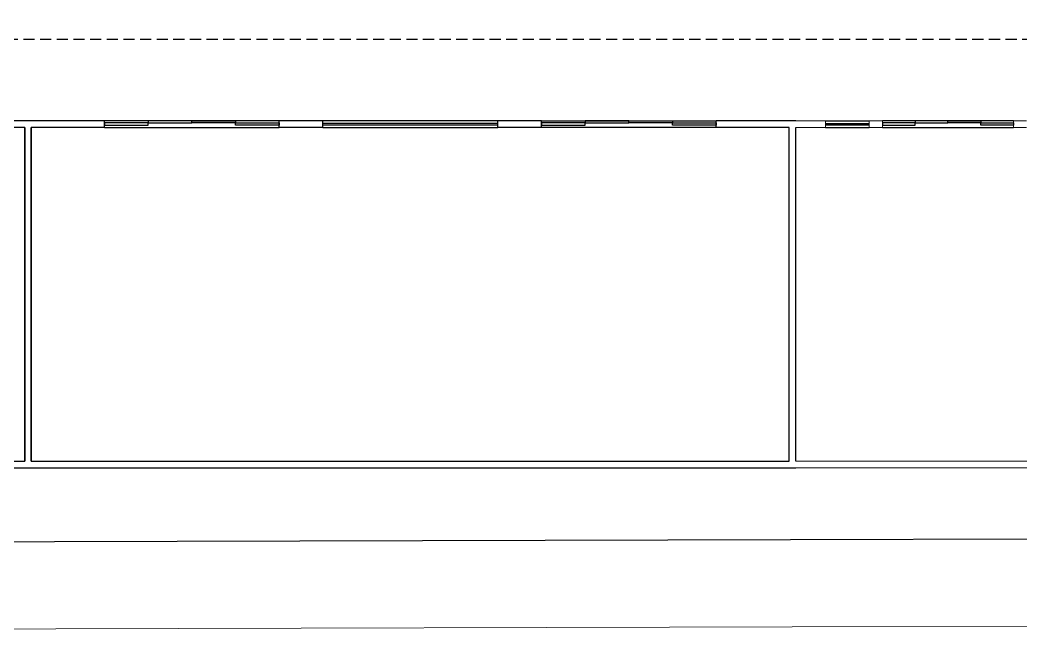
# Model space of a CAD drawing. Header units: centimetres. Extents: x 0 to 1311401, y -389375 to 85618.
# Drawn here: x 649801 to 652090, y -73293 to -71863 of the extents above; entities that cross this region are included whole.
import ezdxf

# ---------------------------------------------------------------- set-up
doc = ezdxf.new("R2010")
doc.units = ezdxf.units.CM
doc.header["$LTSCALE"] = 4
doc.linetypes.add('DASHED2', pattern=[9.525, 6.35, -3.175])
for name, color, linetype in [('0.1', 1, 'Continuous'), ('0.2', 2, 'Continuous'), ('0.6', 6, 'Continuous'), ('LIMITE-L', 7, 'Continuous'), ('PROJEÇÕES', 1, 'DASHED2')]:
    doc.layers.add(name, color=color, linetype=linetype)
doc.layers.add('P-MEIOFIO', color=171, linetype='Continuous', lineweight=9)

msp = doc.modelspace()

# ---------------------------------------------------------------- linework, layer by layer
at = {"layer": '0.1'}
for p, q in [((650394.389, -72093.348), (649994.389, -72093.348)), ((650894.389, -72093.348), (650494.389, -72093.348)), ((650994.389, -72093.348), (651394.389, -72093.348)), ((651644.889, -72093.348), (651744.889, -72093.348)), ((652074.889, -72093.348), (651774.889, -72093.348)), ((649994.389, -72108.348), (650394.389, -72108.348)), ((650494.389, -72108.348), (650894.389, -72108.348)), ((651394.389, -72108.348), (650994.389, -72108.348)), ((651644.889, -72108.348), (651744.889, -72108.348)), ((651774.889, -72108.348), (652074.889, -72108.348))]:
    msp.add_line(p, q, dxfattribs=at)
at = {"layer": '0.2'}
for p, q in [((650894.389, -72099.348), (650494.389, -72099.348)), ((651644.889, -72099.348), (651744.889, -72099.348)), ((650494.389, -72102.348), (650894.389, -72102.348)), ((651644.889, -72102.348), (651744.889, -72102.348))]:
    msp.add_line(p, q, dxfattribs=at)
for points in [[(649994.389, -72103.348), (650094.389, -72103.348), (650094.389, -72098.348), (649994.389, -72098.348)], [(650094.389, -72098.348), (650194.389, -72098.348), (650194.389, -72093.348), (650094.389, -72093.348)], [(650294.389, -72098.348), (650194.389, -72098.348), (650194.389, -72093.348), (650294.389, -72093.348)], [(650394.389, -72103.348), (650294.389, -72103.348), (650294.389, -72098.348), (650394.389, -72098.348)], [(650994.389, -72103.348), (651094.389, -72103.348), (651094.389, -72098.348), (650994.389, -72098.348)], [(651094.389, -72098.348), (651194.389, -72098.348), (651194.389, -72093.348), (651094.389, -72093.348)], [(651294.389, -72098.348), (651194.389, -72098.348), (651194.389, -72093.348), (651294.389, -72093.348)], [(651394.389, -72103.348), (651294.389, -72103.348), (651294.389, -72098.348), (651394.389, -72098.348)], [(651774.889, -72103.348), (651849.889, -72103.348), (651849.889, -72098.348), (651774.889, -72098.348)], [(651849.889, -72098.348), (651924.889, -72098.348), (651924.889, -72093.348), (651849.889, -72093.348)], [(651999.889, -72098.348), (651924.889, -72098.348), (651924.889, -72093.348), (651999.889, -72093.348)], [(652074.889, -72103.348), (651999.889, -72103.348), (651999.889, -72098.348), (652074.889, -72098.348)]]:
    msp.add_lwpolyline(points, close=True, dxfattribs=at)
at = {"layer": '0.6'}
for p, q in [((649994.389, -72108.348), (649994.389, -72093.348)), ((650394.389, -72108.348), (650394.389, -72093.348)), ((650494.389, -72108.348), (650494.389, -72093.348)), ((650894.389, -72108.348), (650894.389, -72093.348)), ((650994.389, -72108.348), (650994.389, -72093.348)), ((651394.389, -72108.348), (651394.389, -72093.348))]:
    msp.add_line(p, q, dxfattribs=at)
at = {"layer": '0.6', "lineweight": 9}
for p, q in [((651644.889, -72108.348), (651644.889, -72093.348)), ((651744.889, -72108.348), (651744.889, -72093.348)), ((651774.889, -72108.348), (651774.889, -72093.348)), ((652074.889, -72108.348), (652074.889, -72093.348))]:
    msp.add_line(p, q, dxfattribs=at)
at = {"layer": '0.6'}
for points in [[(649826.889, -72093.348), (649741.889, -72093.348)], [(649994.389, -72093.348), (649811.889, -72093.348)], [(650494.389, -72093.348), (650394.389, -72093.348)], [(650994.389, -72093.348), (650894.389, -72093.348)], [(651576.889, -72093.348), (651394.389, -72093.348)], [(648881.889, -72108.348), (648811.889, -72108.348), (648811.889, -72872.348), (649811.889, -72872.348), (649811.889, -72108.348), (649741.889, -72108.348)], [(649811.889, -72108.348), (649811.889, -72872.348)], [(649826.889, -72872.348), (649826.889, -72108.348)], [(649994.389, -72108.348), (649826.889, -72108.348), (649826.889, -72872.348), (651561.889, -72872.348), (651561.889, -72108.348), (651394.389, -72108.348)], [(650494.389, -72108.348), (650394.389, -72108.348)], [(650994.389, -72108.348), (650894.389, -72108.348)], [(651576.889, -72872.348), (651576.889, -72108.348)], [(648796.889, -72887.348), (649826.889, -72887.348)], [(649811.889, -72887.348), (651576.889, -72887.348)]]:
    msp.add_lwpolyline(points, dxfattribs=at)
at = {"layer": '0.6', "lineweight": 9}
for points in [[(651644.889, -72093.348), (651561.889, -72093.348)], [(651774.889, -72093.348), (651744.889, -72093.348)], [(652104.889, -72093.348), (652074.889, -72093.348)], [(651561.889, -72108.348), (651561.889, -72872.348)], [(651644.889, -72108.348), (651576.889, -72108.348), (651576.889, -72872.348), (652272.889, -72872.348), (652272.889, -72108.348), (652204.889, -72108.348)], [(651774.889, -72108.348), (651744.889, -72108.348)], [(652104.889, -72108.348), (652074.889, -72108.348)], [(651561.889, -72887.348), (652287.889, -72887.348)]]:
    msp.add_lwpolyline(points, dxfattribs=at)
at = {"layer": 'LIMITE-L'}
msp.add_lwpolyline([(658023.711, -73034.512), (645666.407, -73068.294), (646048.293, -70078.744), (659048.733, -70078.744)], close=True, dxfattribs=at)
at = {"layer": 'P-MEIOFIO'}
msp.add_lwpolyline([(646514.728, -66884.403), (644621.139, -66894.728), (643425.188, -66901.249), (640983.454, -66914.563, 0.41421356), (640834.775, -67064.872), (640841.568, -68310.655), (640848.089, -69506.606), (640854.61, -70702.557), (640861.131, -71898.508), (640867.924, -73144.291, 0.41421356), (641018.233, -73292.97), (643459.967, -73279.656), (644655.918, -73273.135), (645667.494, -73267.619), (658030.52, -73233.822), (665303.448, -73213.94, 0.41501014), (665452.533, -73063.63), (665419.384, -66984.075, 0.41421356), (665269.074, -66835.396), (659690.401, -66865.815)], format="xyb", dxfattribs=at)
at = {"layer": 'PROJEÇÕES'}
msp.add_line((653072.889, -71907.35), (647296.889, -71907.35), dxfattribs=at)

doc.saveas('drawing.dxf')
